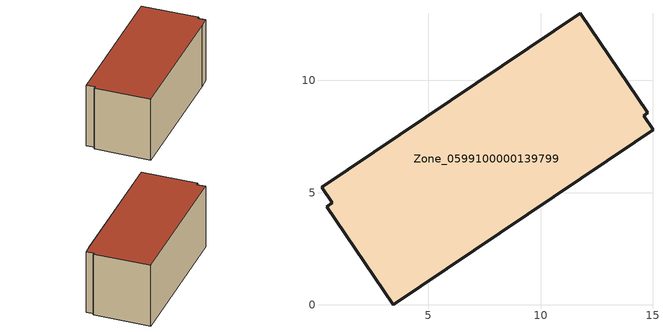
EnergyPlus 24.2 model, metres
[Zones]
Zone_0599100000139799
 floor ground (C_G): 3.43,0 0.48,4.38 0.72,4.54 0.24,5.25 11.78,13 14.78,8.55 14.59,8.43 15.01,7.81 14.19,7.25 z0
 wall outside (C_F): 14.78,8.55 11.78,13 0.24,5.25 0.72,4.54 0.48,4.38 3.43,0 14.19,7.25 15.01,7.81 14.59,8.43 14.78,8.55 z0:6.22
 roof outside (C_R): 14.19,7.25 15.01,7.81 14.59,8.43 14.78,8.55 11.78,13 0.24,5.25 0.72,4.54 0.48,4.38 3.43,0 z6.22
[BUILDING]
Pand.0599100000139799: North Axis=0; Terrain=City; Loads Convergence Tolerance Value=0.04; Temperature Convergence Tolerance Value=0.4; Solar Distribution=FullExterior; Maximum Number of Warmup Days=25; Minimum Number of Warmup Days=1
[Site:Location]
Rotterdam.The.Hague.AP_ZH_NLD Design_Conditions: Latitude=51.96; Longitude=4.45; Time Zone=1; Elevation=-4.5
[SITE:GROUNDTEMPERATURE:BUILDINGSURFACE]
18, 18, 18, 18, 18, 18, 18, 18, 18, 18, 18, 18
[MATERIAL] Thermal Absorptance=0.9; Solar Absorptance=0.7; Visible Absorptance=0.7
Name | Roughness | Thickness | Conductivity | Density | Specific Heat
G.TC.1975-1991 | MediumSmooth | 0.15 | 0.288461 | 540 | 1210
F.TC.1975-1991 | Rough | 0.3 | 0.230769 | 1920 | 840
R.TC.1975-1991 | MediumRough | 0.2 | 0.153846 | 1500 | 1000
[CONSTRUCTION]
C_G: G.TC.1975-1991
C_F: F.TC.1975-1991
C_R: R.TC.1975-1991
[ZONE]
Zone_0599100000139799: Type=1; Multiplier=1; Ceiling Height=Autocalculate; Volume=Autocalculate; Floor Area=autocalculate; Part of Total Floor Area=Yes
[ZONEINFILTRATION:DESIGNFLOWRATE]
Infil_Zone_0599100000139799: Zone or ZoneList or Space or SpaceList=Zone_0599100000139799; Schedule=AlwaysOn; Design Flow Rate Calculation Method=Flow/Area; Flow Rate per Floor Area=0.003; Constant Term Coefficient=1; Temperature Term Coefficient=0; Velocity Term Coefficient=0; Velocity Squared Term Coefficient=0
[HVACTEMPLATE:ZONE:IDEALLOADSAIRSYSTEM]
Zone_0599100000139799: Maximum Heating Supply Air Temperature=50; Minimum Cooling Supply Air Temperature=13; Maximum Heating Supply Air Humidity Ratio=0.0156; Minimum Cooling Supply Air Humidity Ratio=0.0077; Heating Limit=NoLimit; Cooling Limit=NoLimit; Dehumidification Control Type=ConstantSensibleHeatRatio; Cooling Sensible Heat Ratio=0.7; Dehumidification Setpoint=60; Humidification Control Type=None; Humidification Setpoint=30; Outdoor Air Method=None; Outdoor Air Flow Rate per Person=0.00944; Outdoor Air Flow Rate per Zone Floor Area=0; Outdoor Air Flow Rate per Zone=0; Demand Controlled Ventilation Type=None; Outdoor Air Economizer Type=NoEconomizer; Heat Recovery Type=None; Sensible Heat Recovery Effectiveness=0.7; Latent Heat Recovery Effectiveness=0.65
[ZONECONTROL:THERMOSTAT]
ThermostatControl_Zone_0599100000139799: Zone or ZoneList=Zone_0599100000139799; Control Type Schedule=DualSetpointControlType; Control 1=Thermostat_Zone_0599100000139799; Temperature Difference Between Cutout And Setpoint=0
[THERMOSTATSETPOINT:DUALSETPOINT]
Thermostat_Zone_0599100000139799: Heating Setpoint Temperature Schedule=HeatingSetpoint_Zone_0599100000139799; Cooling Setpoint Temperature Schedule=CoolingSetpoint_Zone_0599100000139799
[SCHEDULE:COMPACT]
HeatingSetpoint_Zone_0599100000139799: Through: 12/31, For: AllDays, Until: 24:00, 21
CoolingSetpoint_Zone_0599100000139799: Through: 12/31, For: AllDays, Until: 24:00, 24
DualSetpointControlType: Through: 12/31, For: AllDays, Until: 24:00, 4
AlwaysOn: Through: 12/31, For: AllDays, Until: 24:00, 1
